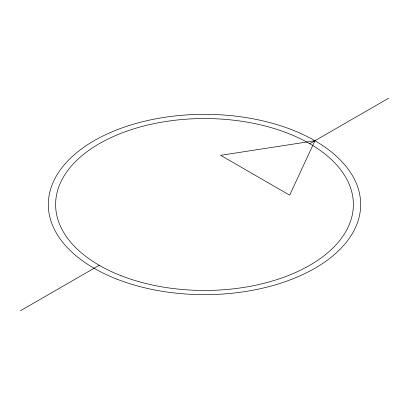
<?xml version="1.0" encoding="UTF-8"?>
<svg xmlns="http://www.w3.org/2000/svg" width="409" height="409" viewBox="0 0 409 409"><rect width="100%" height="100%" fill="white"/><g stroke="black" fill="none" stroke-linecap="round" stroke-linejoin="round"><path stroke-width="0.61" d="M20.45 310.758L99.223 265.283M309.777 143.717L388.55 98.242M314.93 140.742L289.669 195.175L220.65 155.328L314.93 140.742M116.964 279.168A156.172 90.164 0 0 0 360.273 210.932A156.172 90.164 0 0 0 136.263 123.395A156.172 90.164 0 0 0 116.964 279.168M121.049 275.686A148.881 85.956 0 0 0 353.003 210.63A148.881 85.956 0 0 0 139.449 127.184A148.881 85.956 0 0 0 121.049 275.686"/></g></svg>
